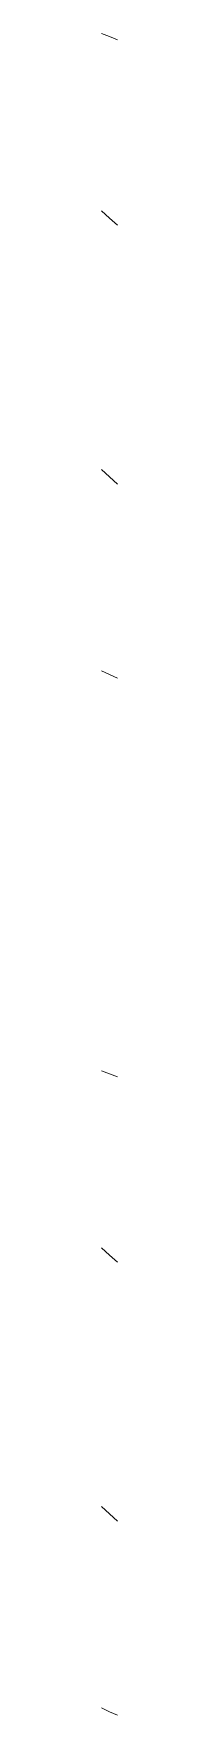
# Model space of a CAD drawing. Header units: inches. Extents: x 12491 to 15223, y 922 to 3433.
# Drawn here: x 14273 to 14273.5, y 996.4 to 1048.8 of the extents above; entities that cross this region are included whole.
import ezdxf

# ---------------------------------------------------------------- set-up
doc = ezdxf.new("R2010")
doc.units = ezdxf.units.IN
doc.header["$MEASUREMENT"] = 0
doc.linetypes.add('Demolished', pattern=[0.1875, 0.125, -0.0625])
doc.layers.add('M-EQPM-4', color=254, linetype='Demolished', lineweight=9)
doc.layers.add('M-EQPM-6', color=254, linetype='Continuous', lineweight=9)

# ---------------------------------------------------------------- blocks, each defined once
blk = doc.blocks.new('FP_52-DEMO _ NEW PLAN SUPERIMPOSED - 1ST FLOOR')
at = {"layer": 'M-EQPM-6'}
for p, q in [((-5.808, 2.25), (-5.9, 2)), ((-5.71, 2.5), (-5.808, 2.25)), ((-0.156, 2.25), (-0.377, 2)), ((0.068, 2.5), (-0.156, 2.25)), ((7.909, 2.25), (7.678, 2)), ((8.139, 2.5), (7.909, 2.25)), ((14.078, 2.25), (13.96, 2)), ((14.191, 2.5), (14.078, 2.25))]:
    blk.add_line(p, q, dxfattribs=at)
blk = doc.blocks.new('_Stacked Dryer - D6 - DG26CS-V51-DEMO _ NEW PLAN SUPERIMPOSED - 1ST FLOOR')
at = {"layer": 'M-EQPM-6'}
blk.add_blockref('FP_52-DEMO _ NEW PLAN SUPERIMPOSED - 1ST FLOOR', (1100.899, 0), dxfattribs=at)
blk = doc.blocks.new('FP_54-DEMO _ NEW PLAN SUPERIMPOSED - 1ST FLOOR')
at = {"layer": 'M-EQPM-6'}
for p, q in [((-5.806, 2.25), (-5.899, 2)), ((-5.708, 2.5), (-5.806, 2.25)), ((-0.151, 2.25), (-0.372, 2)), ((0.072, 2.5), (-0.151, 2.25)), ((7.914, 2.25), (7.682, 2)), ((8.144, 2.5), (7.914, 2.25)), ((14.08, 2.25), (13.962, 2)), ((14.194, 2.5), (14.08, 2.25))]:
    blk.add_line(p, q, dxfattribs=at)
blk = doc.blocks.new('_Stacked Dryer - D6 - DG26CS-V53-DEMO _ NEW PLAN SUPERIMPOSED - 1ST FLOOR')
at = {"layer": 'M-EQPM-6'}
blk.add_blockref('FP_54-DEMO _ NEW PLAN SUPERIMPOSED - 1ST FLOOR', (1100.899, 0), dxfattribs=at)

msp = doc.modelspace()

# ---------------------------------------------------------------- block references
at = {"layer": 'M-EQPM-4', "rotation": 270.000000000001}
for name, p in [('_Stacked Dryer - D6 - DG26CS-V53-DEMO _ NEW PLAN SUPERIMPOSED - 1ST FLOOR', (14271.013, 2143.831)), ('_Stacked Dryer - D6 - DG26CS-V51-DEMO _ NEW PLAN SUPERIMPOSED - 1ST FLOOR', (14271.013, 2111.505))]:
    msp.add_blockref(name, p, dxfattribs=at)

doc.saveas('drawing.dxf')
